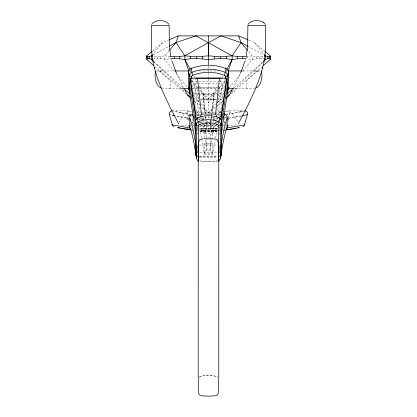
<?xml version="1.0" encoding="UTF-8"?>
<svg xmlns="http://www.w3.org/2000/svg" width="417" height="417" viewBox="0 0 417 417"><rect width="100%" height="100%" fill="white"/><g stroke="black" fill="none" stroke-linecap="round" stroke-linejoin="round"><path stroke-width="0.31" stroke-dasharray="2.08 1.56" d="M192.654 124.329L192.654 118.157M215.62 122.921L215.761 121.644M215.834 121.003L216.188 117.802M216.611 113.961L219.519 87.711L225.639 80.377M211.367 115.686L211.002 118.647M211.44 115.092L213.999 94.174L217.393 89.994M214.218 122.952L212.858 133.252L211.242 131.511L210.356 129.609L210.533 122.384M210.611 121.743L210.924 119.179M211.002 118.537L213.999 94.174L203.001 94.174L199.607 89.994M211.476 119.481L210.293 129.098L206.707 129.098L205.524 119.481M211.555 118.84L211.794 116.916M212.263 113.07L213.999 98.965L213.999 94.174M210.564 122.165L210.929 119.236M202.834 124.058L210.293 124.308L210.418 123.338M228.641 118.24L229.616 110.854L244.8 110.859M228.328 120.659L228.563 118.845M214.729 119.09L215.24 115.228M216.788 123.255L217.518 118.162M217.877 115.618L222.423 83.796L218.534 83.796M220.087 116.531L225.373 81.138A2.215 1.626 0 0 1 225.706 81.159M219.441 128.233L219.634 126.945M217.361 161.191L199.675 161.353M245.149 60.507L245.457 59.365M201.447 137.813A124.98 9.111 87.5 0 0 200.077 132.132L199.811 131.251L217.189 131.251L216.923 132.126A124.98 9.111 -87.5 0 0 215.318 138.955M217.872 101.039L225.216 79.668M240.385 73.606L233.567 87.461M178.851 122.598C181.854 117.995 184.606 110.369 191.32 111.521M217.83 85.761L208.5 102.869L199.17 85.761M220.009 81.768L221.563 78.917M221.875 78.344L223.121 76.066M220.338 116.796L220.03 116.307A27.684 15.997 32.2 0 1 219.472 115.363L218.831 113.288L221.463 108.743M196.662 116.796L196.97 116.307A27.684 15.997 -32.2 0 0 197.528 115.363L198.169 113.288L195.537 108.743M193.154 121.92L192.284 123.057M217.241 102.869L223.736 94.805M229.418 87.747L240.781 73.637M242.814 71.114L252.149 59.522L252.149 55.821L248.026 50.921M219.436 87.471L222.423 83.796M199.18 377.265C204.455 374.628 212.529 374.622 217.81 377.255M151.897 55.331L162.557 42.586L168.385 40.105M168.974 50.921L164.851 55.821L157.183 56.837L153.039 56.279M216.824 103.338L208.5 112.71L201.583 107.2M217.221 90.009L208.5 98.751L199.779 90.009M217.393 105.626L222.714 101.065M232.019 92.032L263.184 61.784M217.721 102.436L223.032 97.667M234.135 87.7L263.096 61.69M219.061 112.871L220.89 112.105M220.854 102.869L222.808 101.154M231.112 93.856L262.376 66.392M152.711 50.858L162.557 42.586M215.417 107.2L208.5 112.71L200.176 103.338M202.782 122.952L204.142 133.252L205.758 131.511L206.644 129.609L206.467 122.384M199.425 376.968C204.867 374.768 212.117 374.763 217.565 376.958M187.322 126.773L188.75 125.47L185.539 125.522L180.321 124.845M153.195 54.898L169.151 46.282M201.932 131.047L199.811 131.251M216.298 99.653L200.702 99.653M206.149 121.962L208.5 121.159L210.851 121.962M262.924 56.582L262.924 58.729C257.769 57.562 252.723 60.59 247.667 58.729L247.667 56.582C253.036 54.69 258.556 58.109 263.961 56.279M244.049 111.047L244.362 110.969M243.924 111.078L229.1 114.034M197.032 145.314L197.554 145.205M217.189 131.251L200.697 131.35L201.239 131.292M241.229 111.725L228.917 114.06M236.679 124.845L231.461 125.522L228.261 125.496L229.689 126.773M241.625 115.936L230.747 117.802M240.849 116.093L230.554 117.829M226.546 123.953L226.806 123.906L226.264 124.005M229.59 110.859L225.415 111.412M223.929 124.396L224.21 124.349L223.632 124.443M255.131 88.222L233.614 88.44M225.206 127.837L225.566 127.795M224.091 130.213L225.284 130.068M223.267 128.071L223.674 128.024M168.916 88.44L170.162 88.19L170.589 87.466L170.793 82.879L170.496 80.757L159.774 71.302L158.366 70.963M222.589 130.37L223.679 130.26M258.634 70.963L257.226 71.302L246.504 80.757L246.207 82.879L246.411 87.466L246.838 88.19L248.084 88.44M221.005 111.865L217.007 112.163M174.186 71.114L164.851 59.522L164.851 55.821L169.333 56.582L169.333 58.729C164.277 60.59 159.231 57.562 154.076 58.729L154.076 56.582M219.274 128.457L219.968 128.4M156.286 70.999L174.139 70.953M216.605 125.282L208.5 125.626L200.389 125.282M219.65 130.641L220.786 130.547M219.801 130.63L207.901 131.1L198.919 130.766M225.68 111.521C232.394 110.369 235.146 117.995 238.149 122.598M217.836 128.566L208.5 128.9L199.164 128.566M210.293 124.308L214.166 124.058M217.945 130.771L209.084 131.1L199.962 130.834M214.828 128.744L215.594 128.707M215.182 99.908L214.312 99.689L213.999 98.985L203.001 98.965L202.704 99.673L201.818 99.908M214.588 112.288L202.412 112.288M212.811 119.298L214.609 119.236M257.67 70.963L260.714 70.999M209.204 161.348L214.317 161.15L216.903 160.399A3.305 2.429 0 0 0 217.429 159.992M188.922 70.953L191.262 70.953M199.138 70.953L218.482 70.953M225.738 70.953L228.078 70.953M242.861 70.953L258.681 70.953M192.07 78.907L196.579 78.907M220.421 78.907L224.93 78.907M191.294 81.159A2.215 1.626 0 0 1 191.627 81.143L198.117 81.138M198.768 81.138L219.53 81.138M220.181 81.138L225.373 81.138M199.123 115.618L194.577 83.796L197.168 83.796M197.814 83.796L217.888 83.796M198.132 87.711L217.575 87.711M192.44 87.977L224.565 87.977M181.916 88.44L161.869 88.222M191.778 88.44L225.222 88.44M193.66 93.481L223.34 93.481M193.212 94.946L198.336 94.946M198.977 94.946L223.319 94.946M200.9 99.131L216.1 99.131M172.2 110.859L187.384 110.854L191.585 111.412M196.537 114.456L200.415 114.456M216.585 114.456L220.463 114.456M204.841 137.401A127.894 9.106 87.6 0 0 203.001 129.192L203.001 117.558L213.999 117.558L213.999 129.181A127.894 9.106 -87.6 0 0 211.925 138.684M199.29 122.864L201.828 122.864M215.172 122.864L217.71 122.864M205.294 123.562L211.706 123.562M205.644 123.729L211.356 123.729M205.346 123.891L211.654 123.891M192.654 125.564L193.947 125.564M200.415 125.564L216.585 125.564M223.053 125.564L224.346 125.564L224.346 118.157M199.102 126.825L217.898 126.825M197.184 129.942L219.816 129.942M204.142 133.252L212.858 133.252M204.611 124.813A141.399 10.071 87.6 0 1 206.707 137.714L210.293 137.714A141.399 10.071 -87.6 0 1 212.389 124.813M204.825 143.959L212.175 143.959M199.128 145.033L217.872 145.033M204.825 150.871L212.175 150.871M199.743 152.825L217.257 152.825M201.682 138.955A124.98 9.111 87.5 0 1 203.777 151.616L204.002 153.216L212.998 153.216L213.223 151.611A124.98 9.111 -87.5 0 1 215.089 140.154M199.524 156.109L217.476 156.109M199.524 156.834L217.476 156.834M199.524 157.532L217.476 157.532M208.172 161.348L202.709 161.144L200.124 160.389A3.315 2.434 0 0 1 199.592 159.982M158.319 70.953L159.33 70.963M202.375 119.236L204.168 119.298M199.993 112.163L195.995 111.865M197.022 130.62L198.784 130.745M197.027 128.4L197.726 128.457M193.326 128.024L193.733 128.071M191.658 130.062L192.862 130.208M191.439 127.795L191.799 127.837M186.524 117.839L176.255 116.108M186.138 117.787L175.948 116.046M188.156 114.076L175.854 111.746M193.368 124.443L192.79 124.349M187.796 114.018L173.045 111.073M187.384 110.854L188.197 117.01M219.446 145.205L219.968 145.314M190.736 124.005L190.194 123.906M215.761 131.292L216.329 131.35L215.068 131.047M196.11 112.105L197.939 112.871M248.615 40.105L254.443 42.586L264.289 50.858M247.849 46.282L263.805 54.898M194.192 101.154L199.607 105.626M154.624 66.392L185.888 93.856M153.904 61.69L182.865 87.7M193.968 97.667L199.279 102.436M153.816 61.784L184.981 92.032M194.286 101.065L196.146 102.869M254.443 42.586L265.103 55.331M191.361 80.377L197.481 87.711L200.389 113.961M194.577 83.796L197.564 87.471M176.219 73.637L187.582 87.747M193.264 94.805L199.759 102.869M224.716 123.057L223.846 121.92M193.879 76.066L194.504 77.202M194.812 77.776L196.991 81.768M183.433 87.461L176.615 73.606M191.784 79.668L199.128 101.039M171.543 59.365L171.851 60.507M191.627 81.138L196.913 116.531M197.366 126.945L197.559 128.233M199.482 118.162L200.212 123.255M204.737 113.07L203.001 98.965L203.001 94.174L205.284 113.137M201.76 115.228L202.271 119.09M188.437 118.845L188.677 120.664M203.001 94.174L205.998 118.537M206.076 119.179L206.389 121.743M205.206 116.916L205.445 118.84M200.812 117.802L201.166 121.003M201.239 121.644L201.38 122.921M259.817 56.837L259.817 58.463M256.21 56.582L256.21 58.729M226.322 70.708L226.322 71.985M226.322 74.539L226.322 75.816M225.607 80.179L225.607 81.305M210.293 137.714L210.293 149.13A127.894 9.106 -87.6 0 1 211.695 140.018M208.5 65.995L208.5 72.464M208.5 73.111L208.5 78.287M208.5 78.933L208.5 112.835M208.5 116.035L208.5 119.877M206.707 137.714L206.707 149.13A127.894 9.106 87.6 0 0 205.075 138.684M191.528 80.142L191.528 81.268M190.72 70.056L190.72 71.974M190.72 74.534L190.72 75.811M160.79 56.582L160.79 58.729M157.183 56.837L157.183 58.463M203.001 117.558A141.399 10.071 87.6 0 1 203.46 119.371M213.082 121.394A141.399 10.071 -87.6 0 1 213.311 120.357M213.54 119.371A141.399 10.071 -87.6 0 1 213.999 117.558M219.55 134.707A141.415 11.973 -87.1 0 1 219.973 132.382M197.027 132.382A141.415 11.973 87.1 0 1 197.45 134.707M190.705 125.944A2.94 1.506 0 0 1 191.231 125.752M225.665 129.661A2.94 2.856 24.1 0 1 224.607 129.937M219.488 148.749A125.35 11.087 -87 0 1 219.978 146.138M192.393 129.937A2.94 2.856 -24.2 0 1 191.335 129.661M197.022 146.138A125.35 11.087 87 0 1 197.512 148.749M225.769 125.752A2.94 1.506 0 0 1 226.295 125.944M215.777 131.204A3.612 2.575 -73.3 0 1 214.062 129.979M202.938 129.979A3.612 2.565 73.4 0 1 201.229 131.204M204.002 153.216A5.411 2.919 -60.4 0 0 204.257 153.039L205.909 151.288L206.691 149.39L210.309 149.39L211.091 151.288L212.743 153.034A5.411 2.914 60.3 0 0 212.998 153.211M197.538 138.804A2.95 2.168 0 0 1 197.022 138.486M219.978 138.486A2.95 2.168 0 0 1 219.462 138.804M197.038 127.195A2.215 1.626 0 0 1 197.559 126.961M219.441 126.961A2.215 1.626 0 0 1 219.962 127.195M189.182 129.108A37.801 7.892 0.3 0 1 188.442 129.004M217.148 128.358A36.68 7.668 0.4 0 1 200.15 128.269M216.673 130.12A34.491 7.443 0.5 0 1 200.051 129.984M224.445 130.776A34.064 7.376 -0.4 0 1 223.898 130.839M221.083 131.131A34.064 7.376 -0.4 0 1 220.51 131.183M223.038 129.359A34.027 5.39 -2 0 1 220.749 129.593M227.666 128.817A36.508 7.146 -0.6 0 1 227.291 128.863M216.767 128.321A36.67 7.73 -0.3 0 1 197.46 128.269M216.736 129.911A34.496 7.344 -0.5 0 1 200.275 130.047M196.355 131.136A34.058 7.308 0.5 0 1 196.073 131.11M193.076 130.802A34.058 7.308 0.5 0 1 192.55 130.745M196.803 129.353A35.278 5.588 2 0 1 194.624 129.14M190.715 119.413A40.418 8.543 0.4 0 1 189.047 119.215M194.614 117.98A39.198 6.286 1.8 0 1 192.92 117.818M202.652 118.861A39.704 8.267 0.5 0 1 199.258 118.694M228.453 119.476A39.266 9.283 -0.1 0 1 226.733 119.705M220.129 120.362A39.266 9.283 -0.1 0 1 213.984 120.695M224.528 117.761A39.177 6.307 -1.8 0 1 222.334 117.969M217.752 118.72A39.73 8.314 -0.4 0 1 214.348 118.887M203.626 119.637A39.25 9.31 0 0 1 198.143 119.371M198.919 115.582A35.721 8.887 0 0 1 196.193 115.358M172.158 111.037A35.403 0.657 10.9 0 1 172.19 111M180.587 112.799A35.565 0.292 12.2 0 1 182.542 113.205M199.826 115.045A36.3 7.918 0.5 0 1 196.704 114.811M222.225 116.187A35.971 8.721 -0.1 0 1 219.212 116.458M217.356 116.593A35.971 8.721 -0.1 0 1 216.1 116.666M244.732 111.011A35.429 0.652 -10.9 0 1 244.831 111.031M239.905 111.975A35.799 0.281 -12.3 0 1 241.818 111.584M220.301 114.826A36.336 7.97 -0.5 0 1 217.174 115.061M256.674 70.953L254.943 71.041L256.674 70.953M212.175 143.26L204.825 143.26L204.825 154.858L212.175 154.858L212.175 143.26M162.057 71.041L160.326 70.953L162.057 71.041"/><path stroke-width="0.63" d="M190.84 129.359A2.94 2.856 -24.2 0 1 189.73 127.221L189.871 116.551M198.205 377.833L198.226 155.916M216.538 124.297L217.731 124.803A2.007 1.475 0 0 1 218.581 126.023L218.326 156.745M218.774 377.823L218.789 155.922M220.77 119.705A2.205 1.465 -5.8 0 1 221.578 121.003L221.359 154.097L220.52 157.934A4.321 4.306 77.5 0 1 220.457 158.314L220.129 159.419M208.5 64.698L208.526 42.591L221.031 35.883L241.01 42.591L247.849 46.282M218.466 153.498L218.357 161.212M220.52 157.934L220.77 124.605L221.578 121.003M169.255 113.992C169.125 112.355 170.543 110.833 172.19 110.854M227.583 92.584L227.797 75.487L228.469 71.271A4.436 3.341 5.2 0 0 226.52 68.878C215.177 64.025 201.875 64.02 190.527 68.857A4.441 3.352 -5.9 0 0 188.583 71.281L188.536 87.513L189.584 92.657M217.017 116.812L215.553 114.06L219.519 78.208L226.249 78.057M220.817 119.022L226.864 78.042M220.911 119.246L226.864 78.907M221.255 125.225L227.599 82.754A2.215 1.626 0 0 0 227.234 81.868M221.255 133.794L227.599 91.323L227.599 82.754M227.797 91.474L228.511 87.492L228.511 71.745A2.205 1.496 0 0 0 227.969 70.572M246.233 56.097L247.568 46.339L247.906 25.317L265.53 25.317C265.431 38.625 266.505 52.161 263.257 65.219M198.669 378.391L198.231 388.748L198.961 394.148L200.04 395.259L201.807 395.842L209.225 396.15L215.662 395.728L217.262 395.029L218.002 394.138L218.743 388.738L218.315 378.375M262.408 68.706L262.872 66.866L259.728 77.635L254.662 90.76L247.151 106.882L238.347 123.781M218.273 158.486C218.774 152.513 219.738 145.856 217.575 140.185A3.336 2.455 0 0 0 216.673 139.497L214.666 138.918A10.243 7.527 0 0 0 214.364 138.877L202.714 138.861A10.43 7.668 0 0 0 202.334 138.913L200.16 139.586A3.305 2.429 0 0 0 199.435 140.175C197.272 145.851 198.242 152.507 198.753 158.476M244.43 124.944L247.401 114.654M244.993 61.075L240.604 73.116M169.391 50.431L175.99 42.591L178.283 35.883L238.717 35.883L248.032 39.855M228.365 70.515L232.139 59.522L232.139 55.821L241.01 42.591L238.717 35.883M154.134 65.959L146.805 59.522L147.097 58.729L146.805 55.821L152.221 51.27M189.943 116.343L190.256 115.718M262.866 65.959L270.195 59.522L269.903 58.729L270.195 55.821L264.779 51.27M151.621 24.342C155.15 19.344 165.413 19.344 168.942 24.342M248.058 24.342C251.587 19.344 261.85 19.344 265.379 24.342M199.983 116.812L201.447 114.06L197.481 78.208L190.751 78.057M226.853 69.222L232.139 59.522L237.612 58.729L246.452 58.661M230.533 92.996L232.066 90.234M190.361 115.566L191.304 114.748L192.451 114.456A141.415 11.973 87.1 0 1 193.67 117.912M227.797 89.764L229.011 88.253M147.097 56.582L149.453 56.582L151.486 55.821L152.309 54.841M244.32 125.715L242.793 126.867M226.436 97.453L230.622 93.387M263.653 61.33L265.514 59.522L267.547 58.729L269.017 58.463L269.903 58.729M226.895 94.2L233.171 88.566M263.58 61.257L265.514 59.522L265.514 55.821L264.691 54.841M226.228 98.146L229.647 95.144M169.943 56.613L179.388 56.582L184.861 55.821L208.5 42.576L208.5 35.883M153.347 61.33L151.486 59.522L151.486 55.821L152.627 55.206M169.151 46.282L175.99 42.591L195.969 35.883L232.139 55.821L237.612 56.582L247.057 56.613M256.163 87.93C261.428 85.553 262.976 75.545 261.261 71.119M190.209 125.001L189.48 125.314M155.739 71.119C154.024 75.545 155.572 85.553 160.837 87.93M199.373 124.73A2.231 0.839 63.9 0 1 198.117 121.884L199.305 121.394M168.963 39.855L178.288 35.883M198.513 117.724L197.163 118.339A3.925 3.013 -6.5 0 0 195.448 120.998M200.462 124.297L199.373 124.751A2.002 1.47 0 0 0 198.419 126.023L198.674 156.745M191.528 76.759A2.221 1.632 0 0 1 192.852 75.269C202.86 71.333 214.302 71.364 224.299 75.315A2.215 1.632 0 0 1 225.607 76.801L225.607 79.053M228.36 87.664L228.078 87.737M147.097 58.729L147.983 58.463L149.453 58.729L151.486 59.522L153.039 59.047M264.477 56.123L265.514 55.821L267.547 56.582L269.903 56.582M247.635 114.597L242.157 115.822M244.461 124.933L244.169 125.001M244.206 124.991L226.222 128.087M239.692 127.513L239.353 127.586M238.878 127.691L237.742 127.936M238.482 127.774L234.208 128.629M235.704 128.342L225.962 129.911M232.54 128.926L233.39 128.775M231.659 129.072L226.822 129.796M170.548 58.661L179.388 58.729L184.861 59.522L190.559 58.729L196.428 58.463L208.5 59.522L220.572 58.463L226.441 58.729L232.139 59.522M226.629 114.383L227.864 114.206M175.99 42.591L184.861 55.821L196.428 56.837L208.5 55.821L220.572 56.837L232.139 55.821M228.083 118.152L229.684 117.943M174.775 70.953L188.922 70.953M228.078 70.953L242.225 70.953M195.938 78.042L221.062 78.042M197.481 78.208L219.519 78.208M182.469 88.44L188.15 88.44M228.85 88.44L233.947 88.44M201.447 114.06L215.553 114.06M244.81 110.854C246.457 110.833 247.88 112.355 247.745 113.992M189.834 127.977L172.534 124.933M187.139 117.917L188.99 118.157M190.261 129.812L182.828 128.634M189.297 114.232L190.439 114.388M189.85 129.755L182.015 128.483M188.937 87.752L188.692 87.695M181.207 128.327L182.041 128.488M181.291 128.342L178.429 127.758M179.904 128.066L178.127 127.691M173.3 115.493L174.687 115.79M177.376 127.529L178.304 127.732M169.928 114.732L169.365 114.597L172.289 124.876L172.852 125.006M172.581 124.944L172.304 124.881M170.183 114.795L169.604 114.654M198.643 161.212L198.534 153.498M151.486 55.821L152.523 56.123M263.961 59.047L265.514 59.522M227.52 125.314L226.791 125.001M217.695 121.394L218.883 121.879L219.842 118.334A2.241 0.886 -62.2 0 0 218.998 117.802M218.487 117.724L219.837 118.339A3.925 3.013 6.5 0 1 221.552 120.998M174.207 126.867L172.68 125.715M263.257 22.174L263.867 22.502M264.373 55.206L265.514 55.821M187.353 95.144L190.772 98.146M151.486 59.522L153.42 61.257M183.829 88.566L190.105 94.2M186.378 93.387L190.564 97.453M241.01 42.591L247.609 50.431M187.989 88.253L189.203 89.764M226.639 115.566L225.727 114.764L224.549 114.456A141.415 11.973 -87.1 0 0 223.33 117.912M226.744 115.718L227.056 116.343M178.653 123.781L169.849 106.882L162.338 90.76L157.272 77.635L154.128 66.866L154.592 68.706M184.934 90.234L186.467 92.996M184.861 55.821L184.861 59.522L190.147 69.222M176.396 73.116L172.007 61.075M190.105 128.108L190.861 130.24A129.494 11.196 87 0 1 194.786 147.566L195.959 154.749A2.94 2.226 -8.8 0 0 196.417 155.958L196.48 157.965A4.321 4.311 53.4 0 0 196.537 158.314L196.887 159.45A3.148 3.091 87.4 0 0 198.601 161.306M184.861 59.522L188.635 70.515M227.129 116.551L227.27 127.227A2.94 2.856 24.1 0 1 226.16 129.364M198.111 121.879L197.158 118.334A2.241 0.881 61.4 0 1 198.007 117.834M196.204 119.684A2.205 1.486 7.1 0 0 195.427 121.003L196.23 124.605L196.438 155.979M196.48 157.934L195.641 154.097L195.422 121.003M153.743 65.219C150.495 52.161 151.569 38.625 151.47 25.317L169.093 25.317L169.432 46.339L170.767 56.097M189.943 81.696A2.215 1.626 0 0 0 189.396 82.754L195.745 125.225M189.401 82.754L189.401 91.323L195.745 133.794M190.136 78.042L196.183 119.022M190.136 78.907L196.089 119.246M208.474 42.591L208.5 55.821M270.195 55.821L270.195 59.522M269.017 56.837L269.017 58.463M267.547 56.582L267.547 58.729M242.803 56.837L242.803 58.463M237.612 56.582L237.612 58.729M226.441 56.582L226.441 58.729M220.572 56.837L220.572 58.463M214.583 56.582L214.583 58.729M202.417 56.582L202.417 58.729M196.428 56.837L196.428 58.463M191.528 79.016L191.528 76.759A2.205 1.496 0 0 1 189.344 75.467L188.536 71.755A2.205 1.496 0 0 1 189.057 70.572M190.559 56.582L190.559 58.729M189.344 91.5L189.344 75.467A4.405 3.32 -5.9 0 1 191.95 72.297C202.542 68.174 214.625 68.206 225.206 72.344A4.405 3.31 5.2 0 1 227.797 75.487A2.205 1.496 0 0 1 225.607 76.801M179.388 56.582L179.388 58.729M174.197 56.837L174.197 58.463M149.453 56.582L149.453 58.729M147.983 56.837L147.983 58.463M146.805 55.821L146.805 59.522M220.583 155.958A2.94 2.226 8.8 0 0 221.041 154.749A128.446 11.103 -87 0 1 227.088 127.654M219.201 156.745A2.94 2.226 8.8 0 1 218.383 156.839M220.468 155.505A2.94 1.512 0 0 0 221.041 154.749L221.041 145.809A138.663 11.989 -87 0 1 227.27 117.98M219.139 156.015A2.94 1.512 0 0 1 218.367 156.104M198.617 156.839A2.94 2.226 -8.8 0 1 197.799 156.745M198.633 156.104A2.94 1.512 0 0 1 197.861 156.015M196.532 155.505A2.94 1.512 0 0 1 195.959 154.749L195.959 145.809A138.663 11.989 87 0 0 189.73 117.98M226.905 126.33A2.94 1.506 0 0 1 227.27 127.227M189.73 127.221A2.94 1.506 0 0 1 190.272 126.189M218.31 155.624A125.35 11.087 -87 0 1 219.097 150.949M197.903 150.949A125.35 11.087 87 0 1 198.69 155.624M198.539 156.125A2.877 2.257 -9.4 0 1 197.846 156.104M196.324 155.458A2.877 2.257 -9.4 0 1 195.651 154.097A2.174 1.548 0 0 1 196.063 152.919M220.676 155.458A2.877 2.257 9.4 0 0 221.349 154.097A2.174 1.548 0 0 0 220.937 152.919M219.154 156.104A2.877 2.257 9.4 0 1 218.461 156.125M219.905 159.377A3.148 2.893 -52.3 0 1 218.326 161.129M198.106 121.868A3.904 2.987 -6.4 0 0 196.256 124.605A2.205 1.491 6.9 0 0 198.414 126.012M198.456 117.646A20.204 14.85 0 0 1 218.544 117.646M217.627 124.73A2.231 0.85 -63.5 0 0 218.899 121.863A3.904 2.987 6.4 0 1 220.744 124.605A2.205 1.491 -6.9 0 1 218.586 126.012M199.274 121.347A19.828 14.574 0 0 1 217.731 121.342M200.405 124.219A16.784 12.338 0 0 1 216.595 124.219M198.492 152.82A0.714 0.526 0 0 1 197.872 152.575M219.128 152.575A0.714 0.526 0 0 1 218.508 152.82M192.847 75.263A2.2 0.61 71.8 0 1 191.95 72.292L191.069 68.607A2.205 0.636 71 0 1 191.664 68.143M225.383 68.159A2.205 0.636 -70.9 0 1 225.978 68.623L225.206 72.344A2.2 0.615 -71.6 0 1 224.299 75.315M190.147 93.809A3.221 3.185 -84.4 0 1 189.646 92.642M227.411 92.553A3.227 3.091 -66.3 0 1 226.754 93.961M190.032 92.652A2.95 2.168 0 0 1 189.396 91.323M227.604 91.323A2.95 2.168 0 0 1 226.968 92.652M188.072 128.952A37.801 7.892 0.3 0 1 186.998 128.796M224.732 130.782A29.127 0.297 -11 0 1 225.024 130.73M191.82 130.693A29.122 0.292 11.1 0 1 192.128 130.75M188.234 119.111A40.418 8.543 0.4 0 1 186.654 118.887M169.333 114.779A37.066 0.652 10.3 0 1 169.338 114.738M172.231 115.264A37.139 0.292 11.5 0 1 174.238 115.639M226.144 117.589A39.177 6.307 -1.8 0 1 225.071 117.703M191.221 115.519A37.186 8.246 0.4 0 1 188.239 115.097M224.799 113.836A36.039 6.057 -1.9 0 1 222.292 114.117"/></g></svg>
